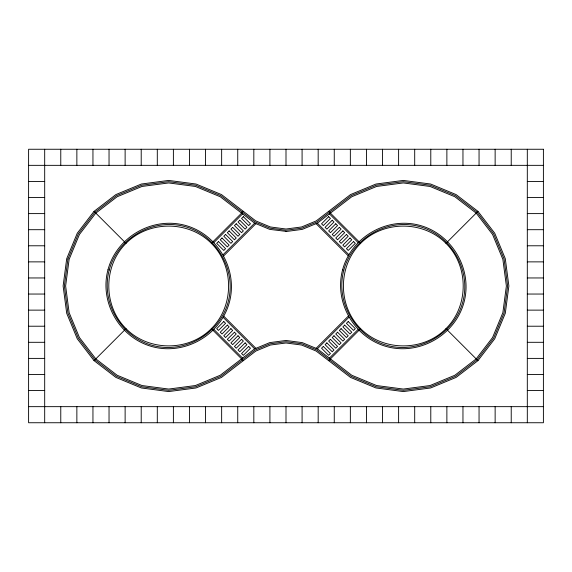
<?xml version="1.0" encoding="UTF-8"?>
<svg xmlns="http://www.w3.org/2000/svg" width="572" height="572" viewBox="0 0 572 572"><rect width="100%" height="100%" fill="white"/><g stroke="black" fill="none" stroke-linecap="round" stroke-linejoin="round"><path stroke-width="0.86" d="M286 231.531L302.266 229.386L317.424 223.109L351.78 196.747L376.633 186.451L403.31 182.94L429.987 186.451L454.84 196.747L476.183 213.127L492.563 234.47L502.859 259.323L506.37 286L502.859 312.677L492.563 337.53L476.183 358.873L454.84 375.253L429.987 385.549L403.31 389.06L376.633 385.549L351.78 375.253L317.424 348.891L302.266 342.614L286 340.469L269.734 342.614L254.576 348.891L220.22 375.253L195.367 385.549L168.69 389.06L142.013 385.549L117.16 375.253L95.817 358.873L79.436 337.53L69.141 312.677L65.63 286L69.141 259.323L79.436 234.47L95.817 213.127L117.16 196.747L142.013 186.451L168.69 182.94L195.367 186.451L220.22 196.747L254.576 223.109L269.734 229.386L286 231.36M94.037 211.347L77.263 233.212L66.709 258.673L63.113 286L66.709 313.327L77.263 338.788L94.037 360.653L115.901 377.427L141.363 387.973L168.69 391.577L196.017 387.973L221.478 377.427L255.834 351.065L270.384 345.038L286 342.986L301.616 345.038L316.166 351.065L350.522 377.427L375.983 387.973L403.31 391.577L430.637 387.973L456.098 377.427L477.963 360.653L494.737 338.788L505.291 313.327L508.887 286L505.291 258.673L494.737 233.212L477.963 211.347L456.098 194.573L430.637 184.027L403.31 180.423L375.983 184.027L350.522 194.573L316.166 220.935L301.616 226.962L286 229.014L270.384 226.962L255.834 220.935L221.478 194.573L196.017 184.027L168.69 180.423L141.363 184.027L115.901 194.573L94.037 211.347L126.033 243.343C103.06 266.03 103.06 305.97 126.033 328.657C148.72 351.63 188.66 351.63 211.347 328.657C234.32 305.97 234.32 266.03 211.347 243.343C188.66 220.37 148.72 220.37 126.033 243.343M360.653 243.343C337.68 266.03 337.68 305.97 360.653 328.657C383.34 351.63 423.28 351.63 445.967 328.657C468.94 305.97 468.94 266.03 445.967 243.343C423.28 220.37 383.34 220.37 360.653 243.343L328.657 211.347M94.037 360.653L126.033 328.657M211.347 243.343L243.343 211.347M213.899 242.571L242.571 213.899M223.144 254.654L254.654 223.144M223.666 255.913L255.913 223.666M316.087 348.334L348.334 316.087M317.346 348.856L348.856 317.346M329.429 358.101L358.101 329.429M328.657 360.653L360.653 328.657M445.967 243.343L477.963 211.347M28.6 165.344L543.4 165.344M28.6 181.431L44.688 181.431M527.312 181.431L543.4 181.431M28.6 197.519L44.688 197.519M527.312 197.519L543.4 197.519M28.6 213.606L44.688 213.606M527.312 213.606L543.4 213.606M28.6 229.694L44.688 229.694M527.312 229.694L543.4 229.694M28.6 245.781L44.688 245.781M527.312 245.781L543.4 245.781M28.6 261.869L44.688 261.869M527.312 261.869L543.4 261.869M28.6 277.956L44.688 277.956M527.312 277.956L543.4 277.956M28.6 294.044L44.688 294.044M527.312 294.044L543.4 294.044M28.6 310.131L44.688 310.131M527.312 310.131L543.4 310.131M28.6 326.219L44.688 326.219M527.312 326.219L543.4 326.219M28.6 342.306L44.688 342.306M527.312 342.306L543.4 342.306M28.6 358.394L44.688 358.394M527.312 358.394L543.4 358.394M28.6 374.481L44.688 374.481M527.312 374.481L543.4 374.481M28.6 390.569L44.688 390.569M527.312 390.569L543.4 390.569M28.6 406.656L543.4 406.656M445.967 328.657L477.963 360.653M329.429 213.899L358.101 242.571M317.346 223.144L348.856 254.654M316.087 223.666L348.334 255.913M223.666 316.087L255.913 348.334M223.144 317.346L254.654 348.856M213.899 329.429L242.571 358.101M211.347 328.657L243.343 360.653M527.312 149.256L527.312 422.744M511.225 149.256L511.225 165.344M511.225 406.656L511.225 422.744M495.137 149.256L495.137 165.344M495.137 406.656L495.137 422.744M479.05 149.256L479.05 165.344M479.05 406.656L479.05 422.744M462.962 149.256L462.962 165.344M462.962 406.656L462.962 422.744M446.875 149.256L446.875 165.344M446.875 406.656L446.875 422.744M430.787 149.256L430.787 165.344M430.787 406.656L430.787 422.744M414.7 149.256L414.7 165.344M414.7 406.656L414.7 422.744M398.612 149.256L398.612 165.344M398.612 406.656L398.612 422.744M382.525 149.256L382.525 165.344M382.525 406.656L382.525 422.744M366.438 149.256L366.438 165.344M366.438 406.656L366.438 422.744M350.35 149.256L350.35 165.344M350.35 406.656L350.35 422.744M334.262 149.256L334.262 165.344M334.262 406.656L334.262 422.744M318.175 149.256L318.175 165.344M318.175 406.656L318.175 422.744M302.087 149.256L302.087 165.344M302.087 406.656L302.087 422.744M286 149.256L286 165.344M286 406.656L286 422.744M269.912 149.256L269.912 165.344M269.912 406.656L269.912 422.744M253.825 149.256L253.825 165.344M253.825 406.656L253.825 422.744M237.737 149.256L237.737 165.344M237.737 406.656L237.737 422.744M221.65 149.256L221.65 165.344M221.65 406.656L221.65 422.744M205.562 149.256L205.562 165.344M205.562 406.656L205.562 422.744M189.475 149.256L189.475 165.344M189.475 406.656L189.475 422.744M173.387 149.256L173.387 165.344M173.387 406.656L173.387 422.744M157.3 149.256L157.3 165.344M157.3 406.656L157.3 422.744M141.213 149.256L141.213 165.344M141.213 406.656L141.213 422.744M125.125 149.256L125.125 165.344M125.125 406.656L125.125 422.744M109.037 149.256L109.037 165.344M109.037 406.656L109.037 422.744M92.95 149.256L92.95 165.344M92.95 406.656L92.95 422.744M76.862 149.256L76.862 165.344M76.862 406.656L76.862 422.744M60.775 149.256L60.775 165.344M60.775 406.656L60.775 422.744M44.688 149.256L44.688 422.744M67.925 259.002L64.371 286L67.925 312.998L78.35 338.159L94.923 359.767L116.531 376.34L141.692 386.765L168.69 390.318L195.688 386.765L220.849 376.34L255.205 349.978L270.063 343.822L286 341.727L301.937 343.822L316.795 349.978L351.151 376.34L376.312 386.765L403.31 390.318L430.308 386.765L455.469 376.34L477.077 359.767L493.65 338.159L504.075 312.998L507.629 286L504.075 259.002L493.65 233.841L477.077 212.233L455.469 195.66L430.308 185.235L403.31 181.681L376.312 185.235L351.151 195.66L316.795 222.022L301.937 228.178L286 230.273L270.063 228.178L255.205 222.022L220.849 195.66L195.688 185.235L168.69 181.681L141.692 185.235L116.531 195.66L94.923 212.233L78.35 233.841L67.925 259.002M107.986 269.734C99.185 302.416 119.72 337.98 152.424 346.703C185.106 355.505 220.67 334.97 229.386 302.266C238.195 269.584 217.66 234.019 184.956 225.297C152.274 216.495 116.709 237.03 107.986 269.734M109.202 270.063C100.579 302.087 120.699 336.944 152.753 345.488C184.777 354.111 219.634 333.991 228.178 301.937C236.801 269.912 216.681 235.056 184.627 226.512C152.602 217.889 117.746 238.009 109.202 270.063M342.614 269.734C333.805 302.416 354.34 337.98 387.044 346.703C419.726 355.505 455.291 334.97 464.014 302.266C472.815 269.584 452.28 234.019 419.576 225.297C386.894 216.495 351.33 237.03 342.614 269.734M343.822 270.063C335.199 302.087 355.319 336.944 387.373 345.488C419.398 354.111 454.254 333.991 462.798 301.937C471.421 269.912 451.301 235.056 419.247 226.512C387.223 217.889 352.366 238.009 343.822 270.063M218.454 241.563L216.681 243.343L223.788 250.45L225.568 248.677L218.454 241.563M222.015 238.009L220.234 239.79L227.341 246.897L229.122 245.116L222.015 238.009M225.568 234.456L223.788 236.229L230.902 243.343L232.675 241.563L225.568 234.456M229.122 230.902L227.341 232.675L234.456 239.79L236.229 238.009L229.122 230.902M232.675 227.341L230.902 229.122L238.009 236.229L239.79 234.456L232.675 227.341M236.229 223.788L234.456 225.568L241.563 232.675L243.343 230.902L236.229 223.788M239.79 220.234L238.009 222.015L245.116 229.122L246.897 227.341L239.79 220.234M243.343 216.681L241.563 218.454L248.677 225.568L250.45 223.788L243.343 216.681M223.788 321.55L216.681 328.657L218.454 330.437L225.568 323.323L223.788 321.55M328.657 216.681L321.55 223.788L323.323 225.568L330.437 218.454L328.657 216.681M227.341 325.103L220.234 332.21L222.015 333.991L229.122 326.884L227.341 325.103M332.21 220.234L325.103 227.341L326.884 229.122L333.991 222.015L332.21 220.234M230.902 328.657L223.788 335.771L225.568 337.544L232.675 330.437L230.902 328.657M335.771 223.788L328.657 230.902L330.437 232.675L337.544 225.568L335.771 223.788M234.456 332.21L227.341 339.325L229.122 341.098L236.229 333.991L234.456 332.21M339.325 227.341L332.21 234.456L333.991 236.229L341.098 229.122L339.325 227.341M238.009 335.771L230.902 342.878L232.675 344.659L239.79 337.544L238.009 335.771M342.878 230.902L335.771 238.009L337.544 239.79L344.659 232.675L342.878 230.902M241.563 339.325L234.456 346.432L236.229 348.212L243.343 341.098L241.563 339.325M346.432 234.456L339.325 241.563L341.098 243.343L348.212 236.229L346.432 234.456M245.116 342.878L238.009 349.985L239.79 351.766L246.897 344.659L245.116 342.878M349.985 238.009L342.878 245.116L344.659 246.897L351.766 239.79L349.985 238.009M248.677 346.432L241.563 353.546L243.343 355.319L250.45 348.212L248.677 346.432M353.546 241.563L346.432 248.677L348.212 250.45L355.319 243.343L353.546 241.563M323.323 346.432L321.55 348.212L328.657 355.319L330.437 353.546L323.323 346.432M326.884 342.878L325.103 344.659L332.21 351.766L333.991 349.985L326.884 342.878M330.437 339.325L328.657 341.098L335.771 348.212L337.544 346.432L330.437 339.325M333.991 335.771L332.21 337.544L339.325 344.659L341.098 342.878L333.991 335.771M337.544 332.21L335.771 333.991L342.878 341.098L344.659 339.325L337.544 332.21M341.098 328.657L339.325 330.437L346.432 337.544L348.212 335.771L341.098 328.657M344.659 325.103L342.878 326.884L349.985 333.991L351.766 332.21L344.659 325.103M348.212 321.55L346.432 323.323L353.546 330.437L355.319 328.657L348.212 321.55M543.4 149.256L28.6 149.256L28.6 422.744L543.4 422.744L543.4 149.256"/></g></svg>
